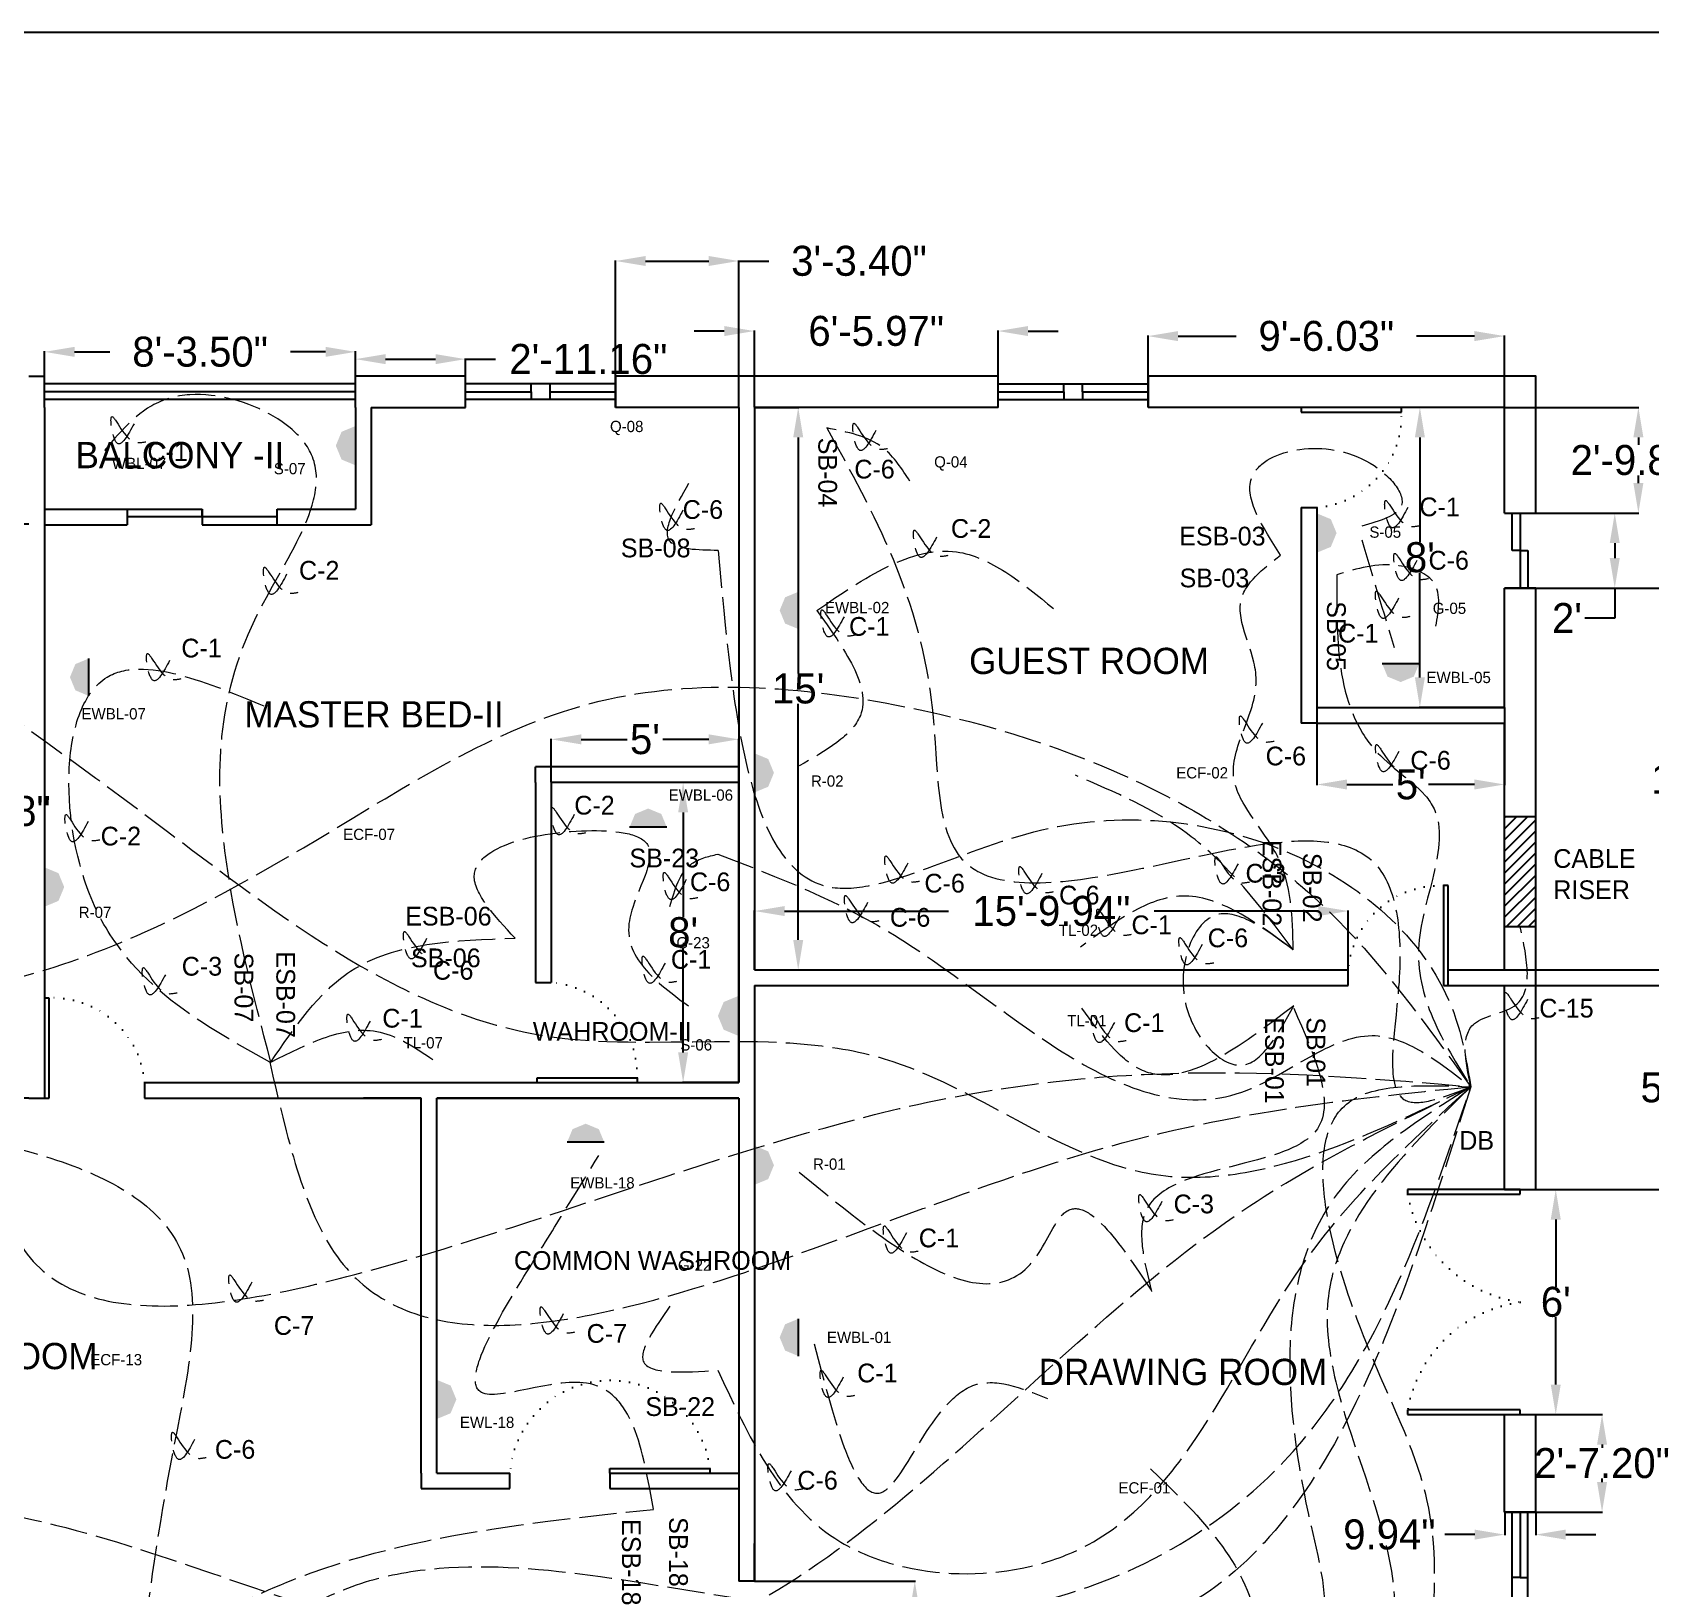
# Model space of a CAD drawing. Header units: inches. Extents: x 674 to 2552, y 389 to 1202.
# Drawn here: x 1614 to 2132, y 704 to 1202 of the extents above; entities that cross this region are included whole.
import ezdxf

# ---------------------------------------------------------------- set-up
doc = ezdxf.new("R2010")
doc.units = ezdxf.units.IN
doc.header["$MEASUREMENT"] = 0
doc.linetypes.add('ACAD_ISO02W100', pattern=[15, 12, -3])
doc.linetypes.add('ACAD_ISO07W100', pattern=[3, 0, -3])
doc.layers.add('Cable Name', color=7, linetype='ACAD_ISO02W100', lineweight=0)
doc.layers.add('Wiring', color=7, linetype='ACAD_ISO02W100', lineweight=0)
for name, color, linetype in [('Dimension', 7, 'Continuous'), ('Equipment Name', 7, 'Continuous'), ('Equipments', 7, 'Continuous'), ('Room Name', 7, 'Continuous'), ('Switch Name', 7, 'Continuous')]:
    doc.layers.add(name, color=color, linetype=linetype)
doc.dimstyles.get("Standard").update_dxf_attribs({"dimtxt": 9.6, "dimasz": 9.6, "dimexe": 0.18, "dimexo": 0.0625, "dimgap": 0.09, "dimtad": 0, "dimtih": 1, "dimtoh": 1, "dimzin": 0, "dimdsep": 46, "dimlunit": 3, "dimtxsty": 'Standard', "dimcen": 0.09, "dimadec": 0, "dimazin": 0, "dimtfac": 1, "dimtofl": 0, "dimtmove": 0, "dimatfit": 3, "dimfxl": 1, "dimtolj": 1, "dimtzin": 0, "dimarcsym": 0})

# ---------------------------------------------------------------- blocks, each defined once
blk = doc.blocks.new('*D33')
at = {"layer": 'Defpoints', "color": 0}
for p in [(1717.51, 1099.3), (1618.02, 1089.03), (1717.51, 1089.03)]:
    blk.add_point(p, dxfattribs=at)
at = {"layer": 'Dimension', "color": 0, "lineweight": -2}
for p, q in [((1618.02, 1089.1), (1618.02, 1099.48)), ((1627.62, 1099.3), (1638.88, 1099.3)), ((1707.91, 1099.3), (1696.66, 1099.3)), ((1717.51, 1089.1), (1717.51, 1099.48))]:
    blk.add_line(p, q, dxfattribs=at)
at = {"layer": 'Dimension', "color": 0}
for points in [[(1627.62, 1100.9), (1627.62, 1097.7), (1618.02, 1099.3)], [(1707.91, 1100.9), (1707.91, 1097.7), (1717.51, 1099.3)]]:
    blk.add_solid(points, dxfattribs=at)
at = {"layer": 'Dimension', "color": 0, "insert": (1667.77, 1099.3), "char_height": 9.6, "attachment_point": 5}
blk.add_mtext('\\A1;8\'-3.50"', dxfattribs=at)
blk = doc.blocks.new('*D34')
at = {"layer": 'Defpoints', "color": 0}
for p in [(1752.68, 1096.97), (1717.51, 1089.03), (1752.68, 1089.03)]:
    blk.add_point(p, dxfattribs=at)
at = {"layer": 'Dimension', "color": 0, "lineweight": -2}
for p, q in [((1717.51, 1089.1), (1717.51, 1097.15)), ((1727.11, 1096.97), (1743.08, 1096.97)), ((1752.68, 1089.1), (1752.68, 1097.15)), ((1752.68, 1096.97), (1762.28, 1096.97))]:
    blk.add_line(p, q, dxfattribs=at)
at = {"layer": 'Dimension', "color": 0}
for points in [[(1727.11, 1098.57), (1727.11, 1095.37), (1717.51, 1096.97)], [(1743.08, 1098.57), (1743.08, 1095.37), (1752.68, 1096.97)]]:
    blk.add_solid(points, dxfattribs=at)
at = {"layer": 'Dimension', "color": 0, "insert": (1791.97, 1096.97), "char_height": 9.6, "attachment_point": 5}
blk.add_mtext('\\A1;2\'-11.16"', dxfattribs=at)
blk = doc.blocks.new('*D35')
at = {"layer": 'Defpoints', "color": 0}
for p in [(1840.08, 1128.37), (1800.68, 1081.53), (1840.08, 1081.53)]:
    blk.add_point(p, dxfattribs=at)
at = {"layer": 'Dimension', "color": 0, "lineweight": -2}
for p, q in [((1800.68, 1081.6), (1800.68, 1128.55)), ((1810.28, 1128.37), (1830.48, 1128.37)), ((1840.08, 1081.6), (1840.08, 1128.55)), ((1840.08, 1128.37), (1849.68, 1128.37))]:
    blk.add_line(p, q, dxfattribs=at)
at = {"layer": 'Dimension', "color": 0}
for points in [[(1810.28, 1129.97), (1810.28, 1126.77), (1800.68, 1128.37)], [(1830.48, 1129.97), (1830.48, 1126.77), (1840.08, 1128.37)]]:
    blk.add_solid(points, dxfattribs=at)
at = {"layer": 'Dimension', "color": 0, "insert": (1878.57, 1128.37), "char_height": 9.6, "attachment_point": 5}
blk.add_mtext('\\A1;3\'-3.40"', dxfattribs=at)
blk = doc.blocks.new('*D36')
at = {"layer": 'Defpoints', "color": 0}
for p in [(1923.05, 1105.95), (1845.08, 1081.53), (1923.05, 1081.53)]:
    blk.add_point(p, dxfattribs=at)
at = {"layer": 'Dimension', "color": 0, "lineweight": -2}
for p, q in [((1835.48, 1105.95), (1825.88, 1105.95)), ((1845.08, 1081.6), (1845.08, 1106.13)), ((1923.05, 1081.6), (1923.05, 1106.13)), ((1932.65, 1105.95), (1942.25, 1105.95))]:
    blk.add_line(p, q, dxfattribs=at)
at = {"layer": 'Dimension', "color": 0}
for points in [[(1835.48, 1107.55), (1835.48, 1104.35), (1845.08, 1105.95)], [(1932.65, 1107.55), (1932.65, 1104.35), (1923.05, 1105.95)]]:
    blk.add_solid(points, dxfattribs=at)
at = {"layer": 'Dimension', "color": 0, "insert": (1884.07, 1105.95), "char_height": 9.6, "attachment_point": 5}
blk.add_mtext('\\A1;6\'-5.97"', dxfattribs=at)
blk = doc.blocks.new('*D37')
at = {"layer": 'Defpoints', "color": 0}
for p in [(2085.08, 1104.34), (1971.05, 1081.53), (2085.08, 1081.53)]:
    blk.add_point(p, dxfattribs=at)
at = {"layer": 'Dimension', "color": 0, "lineweight": -2}
for p, q in [((1971.05, 1081.6), (1971.05, 1104.52)), ((1980.65, 1104.34), (1999.18, 1104.34)), ((2075.48, 1104.34), (2056.96, 1104.34)), ((2085.08, 1081.6), (2085.08, 1104.52))]:
    blk.add_line(p, q, dxfattribs=at)
at = {"layer": 'Dimension', "color": 0}
for points in [[(1980.65, 1105.94), (1980.65, 1102.74), (1971.05, 1104.34)], [(2075.48, 1105.94), (2075.48, 1102.74), (2085.08, 1104.34)]]:
    blk.add_solid(points, dxfattribs=at)
at = {"layer": 'Dimension', "color": 0, "insert": (2028.07, 1104.34), "char_height": 9.6, "attachment_point": 5}
blk.add_mtext('\\A1;9\'-6.03"', dxfattribs=at)
blk = doc.blocks.new('*D38')
at = {"layer": 'Defpoints', "color": 0}
for p in [(2085.08, 1081.53), (2085.08, 1047.72), (2127.92, 1047.72)]:
    blk.add_point(p, dxfattribs=at)
at = {"layer": 'Dimension', "color": 0, "lineweight": -2}
for p, q in [((2085.14, 1081.53), (2128.1, 1081.53)), ((2127.92, 1071.93), (2127.92, 1069.52)), ((2127.92, 1057.32), (2127.92, 1059.74)), ((2085.14, 1047.72), (2128.1, 1047.72))]:
    blk.add_line(p, q, dxfattribs=at)
at = {"layer": 'Dimension', "color": 0}
for points in [[(2126.32, 1071.93), (2129.52, 1071.93), (2127.92, 1081.53)], [(2126.32, 1057.32), (2129.52, 1057.32), (2127.92, 1047.72)]]:
    blk.add_solid(points, dxfattribs=at)
at = {"layer": 'Dimension', "color": 0, "insert": (2127.92, 1064.63), "char_height": 9.6, "attachment_point": 5}
blk.add_mtext('\\A1;2\'-9.81"', dxfattribs=at)
blk = doc.blocks.new('*D39')
at = {"layer": 'Defpoints', "color": 0}
for p in [(2090.08, 1047.72), (2090.08, 1023.72), (2120.35, 1023.72)]:
    blk.add_point(p, dxfattribs=at)
at = {"layer": 'Dimension', "color": 0, "lineweight": -2}
for p, q in [((2090.14, 1047.72), (2120.53, 1047.72)), ((2120.35, 1038.12), (2120.35, 1033.32)), ((2090.14, 1023.72), (2120.53, 1023.72)), ((2120.35, 1023.72), (2120.35, 1014.12)), ((2120.35, 1014.12), (2110.75, 1014.12))]:
    blk.add_line(p, q, dxfattribs=at)
at = {"layer": 'Dimension', "color": 0}
for points in [[(2118.75, 1038.12), (2121.95, 1038.12), (2120.35, 1047.72)], [(2118.75, 1033.32), (2121.95, 1033.32), (2120.35, 1023.72)]]:
    blk.add_solid(points, dxfattribs=at)
at = {"layer": 'Dimension', "color": 0, "insert": (2105.06, 1014.12), "char_height": 9.6, "attachment_point": 5}
blk.add_mtext("\\A1;2'", dxfattribs=at)
blk = doc.blocks.new('*D40')
at = {"layer": 'Defpoints', "color": 0}
for p in [(2085.08, 1023.72), (2085.08, 901.53), (2157.3, 901.53)]:
    blk.add_point(p, dxfattribs=at)
at = {"layer": 'Dimension', "color": 0, "lineweight": -2}
for p, q in [((2085.14, 1023.72), (2157.48, 1023.72)), ((2157.3, 1014.12), (2157.3, 967.52)), ((2157.3, 911.13), (2157.3, 957.74)), ((2085.14, 901.53), (2157.48, 901.53))]:
    blk.add_line(p, q, dxfattribs=at)
at = {"layer": 'Dimension', "color": 0}
for points in [[(2155.7, 1014.12), (2158.9, 1014.12), (2157.3, 1023.72)], [(2155.7, 911.13), (2158.9, 911.13), (2157.3, 901.53)]]:
    blk.add_solid(points, dxfattribs=at)
at = {"layer": 'Dimension', "color": 0, "insert": (2157.3, 962.63), "char_height": 9.6, "attachment_point": 5}
blk.add_mtext('\\A1;10\'-2.19"', dxfattribs=at)
blk = doc.blocks.new('*D41')
at = {"layer": 'Defpoints', "color": 0}
for p in [(2085.08, 896.53), (2085.08, 831.26), (2150.31, 831.26)]:
    blk.add_point(p, dxfattribs=at)
at = {"layer": 'Dimension', "color": 0, "lineweight": -2}
for p, q in [((2085.14, 896.53), (2150.49, 896.53)), ((2150.31, 886.93), (2150.31, 868.79)), ((2150.31, 840.86), (2150.31, 859.01)), ((2085.14, 831.26), (2150.49, 831.26))]:
    blk.add_line(p, q, dxfattribs=at)
at = {"layer": 'Dimension', "color": 0}
for points in [[(2148.71, 886.93), (2151.91, 886.93), (2150.31, 896.53)], [(2148.71, 840.86), (2151.91, 840.86), (2150.31, 831.26)]]:
    blk.add_solid(points, dxfattribs=at)
at = {"layer": 'Dimension', "color": 0, "insert": (2150.31, 863.9), "char_height": 9.6, "attachment_point": 5}
blk.add_mtext('\\A1;5\'-5.28"', dxfattribs=at)
blk = doc.blocks.new('*D42')
at = {"layer": 'Defpoints', "color": 0}
for p in [(2090.08, 831.26), (2090.08, 759.26), (2101.48, 759.26)]:
    blk.add_point(p, dxfattribs=at)
at = {"layer": 'Dimension', "color": 0, "lineweight": -2}
for p, q in [((2090.14, 831.26), (2101.66, 831.26)), ((2101.48, 821.66), (2101.48, 800.15)), ((2101.48, 768.86), (2101.48, 790.37)), ((2090.14, 759.26), (2101.66, 759.26))]:
    blk.add_line(p, q, dxfattribs=at)
at = {"layer": 'Dimension', "color": 0}
for points in [[(2099.88, 821.66), (2103.08, 821.66), (2101.48, 831.26)], [(2099.88, 768.86), (2103.08, 768.86), (2101.48, 759.26)]]:
    blk.add_solid(points, dxfattribs=at)
at = {"layer": 'Dimension', "color": 0, "insert": (2101.48, 795.26), "char_height": 9.6, "attachment_point": 5}
blk.add_mtext("\\A1;6'", dxfattribs=at)
blk = doc.blocks.new('*D43')
at = {"layer": 'Defpoints', "color": 0}
for p in [(2085.08, 759.26), (2085.08, 728.06), (2116.29, 728.06)]:
    blk.add_point(p, dxfattribs=at)
at = {"layer": 'Dimension', "color": 0, "lineweight": -2}
for p, q in [((2085.14, 759.26), (2116.47, 759.26)), ((2116.29, 749.66), (2116.29, 748.55)), ((2116.29, 737.66), (2116.29, 738.77)), ((2085.14, 728.06), (2116.47, 728.06))]:
    blk.add_line(p, q, dxfattribs=at)
at = {"layer": 'Dimension', "color": 0}
for points in [[(2114.69, 749.66), (2117.89, 749.66), (2116.29, 759.26)], [(2114.69, 737.66), (2117.89, 737.66), (2116.29, 728.06)]]:
    blk.add_solid(points, dxfattribs=at)
at = {"layer": 'Dimension', "color": 0, "insert": (2116.29, 743.66), "char_height": 9.6, "attachment_point": 5}
blk.add_mtext('\\A1;2\'-7.20"', dxfattribs=at)
blk = doc.blocks.new('*D44')
at = {"layer": 'Defpoints', "color": 0}
for p in [(2085.14, 728.06), (2095.08, 728.06), (2085.14, 720.83)]:
    blk.add_point(p, dxfattribs=at)
at = {"layer": 'Dimension', "color": 0, "lineweight": -2}
for p, q in [((2085.14, 727.99), (2085.14, 720.65)), ((2095.08, 727.99), (2095.08, 720.65)), ((2075.54, 720.83), (2065.94, 720.83)), ((2104.68, 720.83), (2114.28, 720.83))]:
    blk.add_line(p, q, dxfattribs=at)
at = {"layer": 'Dimension', "color": 0}
for points in [[(2075.54, 722.43), (2075.54, 719.23), (2085.14, 720.83)], [(2104.68, 722.43), (2104.68, 719.23), (2095.08, 720.83)]]:
    blk.add_solid(points, dxfattribs=at)
at = {"layer": 'Dimension', "color": 0, "insert": (2048.25, 720.83), "char_height": 9.6, "attachment_point": 5}
blk.add_mtext('\\A1;9.94"', dxfattribs=at)
blk = doc.blocks.new('*D67')
at = {"layer": 'Defpoints', "color": 0}
for p in [(1613.02, 1044.11), (1594.7, 860.53), (1613.02, 860.53)]:
    blk.add_point(p, dxfattribs=at)
at = {"layer": 'Dimension', "color": 0, "lineweight": -2}
for p, q in [((1612.95, 1044.11), (1594.52, 1044.11)), ((1594.7, 1034.51), (1594.7, 957.21)), ((1594.7, 870.13), (1594.7, 947.43)), ((1612.95, 860.53), (1594.52, 860.53))]:
    blk.add_line(p, q, dxfattribs=at)
at = {"layer": 'Dimension', "color": 0}
for points in [[(1593.1, 1034.51), (1596.3, 1034.51), (1594.7, 1044.11)], [(1593.1, 870.13), (1596.3, 870.13), (1594.7, 860.53)]]:
    blk.add_solid(points, dxfattribs=at)
at = {"layer": 'Dimension', "color": 0, "insert": (1594.7, 952.32), "char_height": 9.6, "attachment_point": 5}
blk.add_mtext('\\A1;15\'-3.58"', dxfattribs=at)
blk = doc.blocks.new('*D68')
at = {"layer": 'Defpoints', "color": 0}
for p in [(1780.08, 975.31), (1780.08, 961.53), (1840.08, 961.53)]:
    blk.add_point(p, dxfattribs=at)
at = {"layer": 'Dimension', "color": 0, "lineweight": -2}
for p, q in [((1780.08, 961.6), (1780.08, 975.49)), ((1789.68, 975.31), (1804.39, 975.31)), ((1830.48, 975.31), (1815.77, 975.31)), ((1840.08, 961.6), (1840.08, 975.49))]:
    blk.add_line(p, q, dxfattribs=at)
at = {"layer": 'Dimension', "color": 0}
for points in [[(1789.68, 976.91), (1789.68, 973.71), (1780.08, 975.31)], [(1830.48, 976.91), (1830.48, 973.71), (1840.08, 975.31)]]:
    blk.add_solid(points, dxfattribs=at)
at = {"layer": 'Dimension', "color": 0, "insert": (1810.08, 975.31), "char_height": 9.6, "attachment_point": 5}
blk.add_mtext("\\A1;5'", dxfattribs=at)
blk = doc.blocks.new('*D69')
at = {"layer": 'Defpoints', "color": 0}
for p in [(1845.08, 1081.53), (1845.08, 901.53), (1859.12, 901.53)]:
    blk.add_point(p, dxfattribs=at)
at = {"layer": 'Dimension', "color": 0, "lineweight": -2}
for p, q in [((1845.14, 1081.53), (1859.3, 1081.53)), ((1859.12, 1071.93), (1859.12, 996.42)), ((1859.12, 911.13), (1859.12, 986.64)), ((1845.14, 901.53), (1859.3, 901.53))]:
    blk.add_line(p, q, dxfattribs=at)
at = {"layer": 'Dimension', "color": 0}
for points in [[(1857.52, 1071.93), (1860.72, 1071.93), (1859.12, 1081.53)], [(1857.52, 911.13), (1860.72, 911.13), (1859.12, 901.53)]]:
    blk.add_solid(points, dxfattribs=at)
at = {"layer": 'Dimension', "color": 0, "insert": (1859.12, 991.53), "char_height": 9.6, "attachment_point": 5}
blk.add_mtext("\\A1;15'", dxfattribs=at)
blk = doc.blocks.new('*D70')
at = {"layer": 'Defpoints', "color": 0}
for p in [(2025.08, 985.53), (2085.08, 985.53), (2025.08, 960.86)]:
    blk.add_point(p, dxfattribs=at)
at = {"layer": 'Dimension', "color": 0, "lineweight": -2}
for p, q in [((2025.08, 985.47), (2025.08, 960.68)), ((2085.08, 985.47), (2085.08, 960.68)), ((2034.68, 960.86), (2049.39, 960.86)), ((2075.48, 960.86), (2060.77, 960.86))]:
    blk.add_line(p, q, dxfattribs=at)
at = {"layer": 'Dimension', "color": 0}
for points in [[(2034.68, 962.46), (2034.68, 959.26), (2025.08, 960.86)], [(2075.48, 962.46), (2075.48, 959.26), (2085.08, 960.86)]]:
    blk.add_solid(points, dxfattribs=at)
at = {"layer": 'Dimension', "color": 0, "insert": (2055.08, 960.86), "char_height": 9.6, "attachment_point": 5}
blk.add_mtext("\\A1;5'", dxfattribs=at)
blk = doc.blocks.new('*D71')
at = {"layer": 'Defpoints', "color": 0}
for p in [(2085.08, 1081.53), (2058.01, 985.53), (2085.08, 985.53)]:
    blk.add_point(p, dxfattribs=at)
at = {"layer": 'Dimension', "color": 0, "lineweight": -2}
for p, q in [((2085.02, 1081.53), (2057.83, 1081.53)), ((2058.01, 1071.93), (2058.01, 1038.42)), ((2058.01, 995.13), (2058.01, 1028.64)), ((2085.02, 985.53), (2057.83, 985.53))]:
    blk.add_line(p, q, dxfattribs=at)
at = {"layer": 'Dimension', "color": 0}
for points in [[(2056.41, 1071.93), (2059.61, 1071.93), (2058.01, 1081.53)], [(2056.41, 995.13), (2059.61, 995.13), (2058.01, 985.53)]]:
    blk.add_solid(points, dxfattribs=at)
at = {"layer": 'Dimension', "color": 0, "insert": (2058.01, 1033.53), "char_height": 9.6, "attachment_point": 5}
blk.add_mtext("\\A1;8'", dxfattribs=at)
blk = doc.blocks.new('*D72')
at = {"layer": 'Defpoints', "color": 0}
for p in [(1840.08, 961.53), (1822.3, 865.53), (1840.08, 865.53)]:
    blk.add_point(p, dxfattribs=at)
at = {"layer": 'Dimension', "color": 0, "lineweight": -2}
for p, q in [((1840.02, 961.53), (1822.12, 961.53)), ((1822.3, 951.93), (1822.3, 918.42)), ((1822.3, 875.13), (1822.3, 908.64)), ((1840.02, 865.53), (1822.12, 865.53))]:
    blk.add_line(p, q, dxfattribs=at)
at = {"layer": 'Dimension', "color": 0}
for points in [[(1820.7, 951.93), (1823.9, 951.93), (1822.3, 961.53)], [(1820.7, 875.13), (1823.9, 875.13), (1822.3, 865.53)]]:
    blk.add_solid(points, dxfattribs=at)
at = {"layer": 'Dimension', "color": 0, "insert": (1822.3, 913.53), "char_height": 9.6, "attachment_point": 5}
blk.add_mtext("\\A1;8'", dxfattribs=at)
blk = doc.blocks.new('*D73')
at = {"layer": 'Defpoints', "color": 0}
for p in [(2035.08, 920.36), (1845.14, 901.53), (2035.08, 901.53)]:
    blk.add_point(p, dxfattribs=at)
at = {"layer": 'Dimension', "color": 0, "lineweight": -2}
for p, q in [((1845.14, 901.6), (1845.14, 920.54)), ((1854.74, 920.36), (1907.22, 920.36)), ((2025.48, 920.36), (1973, 920.36)), ((2035.08, 901.6), (2035.08, 920.54))]:
    blk.add_line(p, q, dxfattribs=at)
at = {"layer": 'Dimension', "color": 0}
for points in [[(1854.74, 921.96), (1854.74, 918.76), (1845.14, 920.36)], [(2025.48, 921.96), (2025.48, 918.76), (2035.08, 920.36)]]:
    blk.add_solid(points, dxfattribs=at)
at = {"layer": 'Dimension', "color": 0, "insert": (1940.11, 920.36), "char_height": 9.6, "attachment_point": 5}
blk.add_mtext('\\A1;15\'-9.94"', dxfattribs=at)
blk = doc.blocks.new('*D74')
at = {"layer": 'Defpoints', "color": 0}
for p in [(1845.08, 705.98), (1845.08, 657.98), (1896.41, 657.98)]:
    blk.add_point(p, dxfattribs=at)
at = {"layer": 'Dimension', "color": 0, "lineweight": -2}
for p, q in [((1845.14, 705.98), (1896.59, 705.98)), ((1896.41, 696.38), (1896.41, 686.87)), ((1896.41, 667.58), (1896.41, 677.09)), ((1845.14, 657.98), (1896.59, 657.98))]:
    blk.add_line(p, q, dxfattribs=at)
at = {"layer": 'Dimension', "color": 0}
for points in [[(1894.81, 696.38), (1898.01, 696.38), (1896.41, 705.98)], [(1894.81, 667.58), (1898.01, 667.58), (1896.41, 657.98)]]:
    blk.add_solid(points, dxfattribs=at)
at = {"layer": 'Dimension', "color": 0, "insert": (1896.41, 681.98), "char_height": 9.6, "attachment_point": 5}
blk.add_mtext("\\A1;4'", dxfattribs=at)

msp = doc.modelspace()

# ---------------------------------------------------------------- hatches: boundary and pattern name
h = msp.add_hatch()
h.set_pattern_fill('ANSI31', color=256, scale=20, style=0)
h.paths.add_polyline_path([(2095.08, 950.607), (2085.08, 950.607), (2085.08, 915.415), (2095.08, 915.415)])
at = {"layer": 'Equipments'}
h = msp.add_hatch(color=256, dxfattribs=at)
h.set_gradient(color1=(193, 62, 188), color2=(193, 62, 188), tint=1)
h.paths.add_polyline_path([(1717.456, 1075.556), (1713.019, 1073.718), (1711.181, 1069.28), (1713.019, 1064.843), (1717.456, 1063.004)])
h = msp.add_hatch(color=256, dxfattribs=at)
h.set_gradient(color1=(193, 62, 188), color2=(193, 62, 188), tint=1)
h.paths.add_polyline_path([(2025.08, 1035.049), (2029.518, 1036.887), (2031.356, 1041.325), (2029.518, 1045.762), (2025.08, 1047.6)])
h = msp.add_hatch(color=256, dxfattribs=at)
h.set_gradient(color1=(193, 62, 188), color2=(193, 62, 188), tint=1)
h.paths.add_polyline_path([(1859.131, 1022.505), (1854.928, 1020.764), (1853.187, 1016.561), (1854.928, 1012.358), (1859.131, 1010.618)])
h = msp.add_hatch(color=256, dxfattribs=at)
h.set_gradient(color1=(193, 62, 188), color2=(193, 62, 188), tint=1)
h.paths.add_polyline_path([(1632.067, 1001.134), (1627.864, 999.393), (1626.123, 995.19), (1627.864, 990.987), (1632.067, 989.246)])
h = msp.add_hatch(color=256, dxfattribs=at)
h.set_gradient(color1=(193, 62, 188), color2=(193, 62, 188), tint=1)
h.paths.add_polyline_path([(2045.915, 999.585), (2047.656, 995.383), (2051.859, 993.642), (2056.062, 995.383), (2057.803, 999.585)])
h = msp.add_hatch(color=256, dxfattribs=at)
h.set_gradient(color1=(193, 62, 188), color2=(193, 62, 188), tint=1)
h.paths.add_polyline_path([(1845.08, 958.304), (1849.518, 960.142), (1851.356, 964.579), (1849.518, 969.017), (1845.08, 970.855)])
h = msp.add_hatch(color=256, dxfattribs=at)
h.set_gradient(color1=(193, 62, 188), color2=(193, 62, 188), tint=1)
h.paths.add_polyline_path([(1817.067, 947.222), (1815.326, 951.425), (1811.123, 953.166), (1806.92, 951.425), (1805.179, 947.222)])
h = msp.add_hatch(color=256, dxfattribs=at)
h.set_gradient(color1=(193, 62, 188), color2=(193, 62, 188), tint=1)
h.paths.add_polyline_path([(1618.016, 921.775), (1622.454, 923.613), (1624.292, 928.05), (1622.454, 932.488), (1618.016, 934.326)])
h = msp.add_hatch(color=256, dxfattribs=at)
h.set_gradient(color1=(193, 62, 188), color2=(193, 62, 188), tint=1)
h.paths.add_polyline_path([(1839.71, 893.095), (1835.272, 891.257), (1833.434, 886.82), (1835.272, 882.382), (1839.71, 880.544)])
h = msp.add_hatch(color=256, dxfattribs=at)
h.set_gradient(color1=(193, 62, 188), color2=(193, 62, 188), tint=1)
h.paths.add_polyline_path([(1797.069, 846.368), (1795.328, 850.571), (1791.125, 852.312), (1786.922, 850.571), (1785.181, 846.368)])
h = msp.add_hatch(color=256, dxfattribs=at)
h.set_gradient(color1=(193, 62, 188), color2=(193, 62, 188), tint=1)
h.paths.add_polyline_path([(1845.08, 832.748), (1849.518, 834.587), (1851.356, 839.024), (1849.518, 843.462), (1845.08, 845.3)])
h = msp.add_hatch(color=256, dxfattribs=at)
h.set_gradient(color1=(193, 62, 188), color2=(193, 62, 188), tint=1)
h.paths.add_polyline_path([(1859.131, 789.871), (1854.928, 788.13), (1853.187, 783.927), (1854.928, 779.724), (1859.131, 777.983)])
h = msp.add_hatch(color=256, dxfattribs=at)
h.set_gradient(color1=(193, 62, 188), color2=(193, 62, 188), tint=1)
h.paths.add_polyline_path([(1743.476, 757.817), (1747.913, 759.655), (1749.751, 764.092), (1747.913, 768.53), (1743.476, 770.368)])

# ---------------------------------------------------------------- linework, layer by layer
for p, q in [((1613.016, 1091.535), (1618.016, 1091.535)), ((1618.016, 1081.535), (1618.016, 1091.535)), ((1717.514, 1089.035), (1618.016, 1089.035)), ((1717.514, 1081.535), (1717.514, 1091.535)), ((1752.677, 1081.535), (1752.677, 1091.535)), ((1800.677, 1089.035), (1752.677, 1089.035)), ((1773.677, 1086.535), (1773.677, 1089.035)), ((1779.677, 1089.035), (1779.677, 1084.035)), ((1800.677, 1091.535), (1800.677, 1081.535)), ((1923.051, 1081.535), (1923.051, 1091.535)), ((1923.051, 1089.035), (1944.051, 1089.035)), ((1944.051, 1086.535), (1944.051, 1089.035)), ((1944.051, 1089.035), (1950.051, 1089.035)), ((1950.051, 1086.535), (1950.051, 1089.035)), ((1950.051, 1089.035), (1971.051, 1089.035)), ((1971.051, 1091.535), (1971.051, 1081.535)), ((1717.514, 1086.535), (1618.016, 1086.535)), ((1717.514, 1084.035), (1618.016, 1084.035)), ((1752.677, 1086.535), (1773.677, 1086.535)), ((1800.677, 1084.035), (1752.677, 1084.035)), ((1773.677, 1086.535), (1773.677, 1084.035)), ((1779.677, 1086.535), (1800.677, 1086.535)), ((1800.677, 1081.535), (1800.677, 1086.535)), ((1923.051, 1086.535), (1944.051, 1086.535)), ((1923.051, 1084.035), (1944.051, 1084.035)), ((1944.051, 1086.535), (1944.051, 1084.035)), ((1944.051, 1084.035), (1950.051, 1084.035)), ((1950.051, 1086.535), (1950.051, 1084.035)), ((1950.051, 1086.535), (1971.051, 1086.535)), ((1950.051, 1084.035), (1971.051, 1084.035)), ((1618.016, 1081.535), (1618.016, 985.535)), ((1717.514, 1081.535), (1717.514, 1048.982)), ((1722.514, 1081.535), (1722.514, 1048.982)), ((1722.514, 1081.535), (1752.677, 1081.535)), ((1840.08, 1081.535), (1840.08, 865.535)), ((1845.08, 1081.535), (1845.08, 901.535)), ((1845.08, 1081.535), (1845.08, 901.535)), ((1923.051, 1081.535), (1845.08, 1081.535)), ((2085.08, 1081.535), (1971.051, 1081.535)), ((2020.08, 1081.535), (2020.08, 1080.035)), ((2020.08, 1080.035), (2052.08, 1080.035)), ((2085.08, 1081.535), (2025.08, 1081.535)), ((2052.08, 1080.035), (2052.08, 1081.535)), ((1618.016, 1048.982), (1668.466, 1048.982)), ((1644.466, 1048.982), (1644.466, 1043.982)), ((1692.466, 1046.482), (1644.466, 1046.482)), ((1668.466, 1046.482), (1668.466, 1048.982)), ((1668.466, 1048.982), (1668.466, 1043.982)), ((1692.466, 1043.982), (1692.466, 1048.982)), ((1692.466, 1048.982), (1717.514, 1048.982)), ((1722.514, 1048.982), (1722.514, 1043.982)), ((2020.08, 1049.535), (2020.08, 985.535)), ((2020.08, 1049.535), (2025.08, 1049.535)), ((2025.08, 1049.535), (2025.08, 985.535)), ((2085.08, 1047.724), (2095.08, 1047.724)), ((2087.58, 1035.724), (2087.58, 1047.724)), ((2090.08, 1047.724), (2090.08, 1023.724)), ((1618.016, 1043.982), (1644.466, 1043.982)), ((1668.466, 1043.982), (1692.466, 1043.982)), ((1668.466, 1043.982), (1717.514, 1043.982)), ((1717.514, 1043.982), (1722.514, 1043.982)), ((2090.08, 1035.724), (2087.58, 1035.724)), ((2090.08, 1035.724), (2092.58, 1035.724)), ((2092.58, 1035.724), (2092.58, 1023.724)), ((2095.08, 1023.724), (2085.08, 1023.724)), ((1618.016, 985.535), (1618.016, 980.535)), ((2020.08, 985.535), (2020.08, 980.535)), ((2025.08, 985.535), (2085.08, 985.535)), ((1618.016, 980.535), (1618.016, 865.535)), ((2025.08, 980.535), (2020.08, 980.535)), ((2025.08, 980.535), (2085.08, 980.535)), ((1780.08, 966.535), (1775.08, 966.535)), ((1775.08, 961.535), (1775.08, 966.535)), ((1840.08, 966.535), (1780.08, 966.535)), ((1775.08, 961.535), (1775.08, 897.535)), ((1840.08, 961.535), (1780.08, 961.535)), ((1780.08, 961.535), (1780.08, 897.535)), ((1840.08, 961.535), (1840.08, 901.535)), ((1840.08, 865.535), (1840.08, 961.535)), ((2085.08, 950.607), (2095.08, 950.607)), ((2067.08, 928.535), (2065.58, 928.535)), ((2065.58, 928.535), (2065.58, 896.535)), ((2067.08, 896.535), (2067.08, 928.535)), ((2085.08, 915.415), (2095.08, 915.415)), ((1845.08, 901.535), (2035.08, 901.535)), ((2035.08, 896.535), (2035.08, 901.535)), ((2067.08, 896.535), (2067.08, 901.535)), ((2067.08, 901.535), (2085.08, 901.535)), ((1775.08, 897.535), (1780.08, 897.535)), ((1845.08, 896.535), (2035.08, 896.535)), ((1845.08, 896.535), (1845.08, 705.982)), ((2065.58, 896.535), (2067.08, 896.535)), ((2067.08, 896.535), (2085.08, 896.535)), ((1619.516, 892.535), (1618.016, 892.535)), ((1619.516, 860.535), (1619.516, 892.535)), ((1618.016, 865.535), (1618.016, 860.535)), ((1650.016, 865.535), (1840.08, 865.535)), ((1650.016, 865.535), (1650.016, 860.535)), ((1775.636, 865.535), (1775.636, 867.035)), ((1775.636, 867.035), (1807.636, 867.035)), ((1807.636, 867.035), (1807.636, 865.535)), ((1613.016, 860.535), (1618.016, 860.535)), ((1613.016, 860.535), (1618.016, 860.535)), ((1618.016, 860.535), (1619.516, 860.535)), ((1650.016, 860.535), (1715.08, 860.535)), ((1715.08, 860.535), (1720.08, 860.535)), ((1720.08, 860.535), (1738.476, 860.535)), ((1738.476, 860.535), (1720.08, 860.535)), ((1738.476, 740.535), (1738.476, 860.535)), ((1840.08, 860.535), (1743.476, 860.535)), ((1743.476, 740.535), (1743.476, 860.535)), ((1743.476, 860.535), (1840.08, 860.535)), ((1840.08, 860.535), (1840.08, 705.982)), ((2090.08, 831.258), (2054.08, 831.258)), ((2054.08, 831.258), (2054.08, 829.758)), ((2054.08, 829.758), (2090.08, 829.758)), ((2085.08, 831.258), (2095.08, 831.258)), ((2090.08, 829.758), (2090.08, 831.258)), ((2090.08, 760.758), (2054.08, 760.758)), ((2054.08, 760.758), (2054.08, 759.258)), ((2054.08, 759.258), (2085.08, 759.258)), ((2085.08, 759.258), (2095.08, 759.258)), ((2090.08, 759.258), (2090.08, 760.758)), ((1738.476, 740.535), (1738.476, 735.535)), ((1743.476, 740.535), (1766.872, 740.535)), ((1766.872, 735.535), (1766.872, 740.535)), ((1798.872, 740.535), (1798.872, 742.035)), ((1798.872, 742.035), (1830.872, 742.035)), ((1798.872, 740.535), (1798.872, 735.535)), ((1798.872, 740.535), (1840.08, 740.535)), ((1830.872, 742.035), (1830.872, 740.535)), ((1738.476, 735.535), (1766.872, 735.535)), ((1798.872, 735.535), (1840.08, 735.535)), ((2095.08, 728.056), (2085.08, 728.056)), ((2087.58, 680.056), (2087.58, 728.056)), ((2090.08, 728.056), (2090.08, 707.056)), ((2092.58, 680.056), (2092.58, 728.056)), ((1845.08, 705.982), (1845.08, 717.982)), ((1845.08, 705.982), (1840.08, 705.982)), ((2090.08, 707.056), (2087.58, 707.056)), ((2090.08, 707.056), (2092.58, 707.056))]:
    msp.add_line(p, q)
at = {"color": 177}
msp.add_lwpolyline([(2205.08, 1201.535), (1253.016, 1201.535), (1253.016, 388.982), (2205.08, 388.982)], close=True, dxfattribs=at)
for points in [[(1752.677, 1091.535), (1717.514, 1091.535)], [(1923.051, 1091.535), (1800.677, 1091.535)], [(2095.08, 1047.724), (2095.08, 1091.535), (1971.051, 1091.535)], [(1840.08, 1081.535), (1800.677, 1081.535)], [(1923.051, 1081.535), (1845.08, 1081.535)], [(2085.08, 1047.724), (2085.08, 1081.535), (1971.051, 1081.535)], [(2085.08, 985.535), (2085.08, 1023.724)], [(2095.08, 831.258), (2095.08, 1023.724)], [(2085.08, 901.535), (2085.08, 980.535)], [(2085.08, 831.258), (2085.08, 896.535)], [(2085.08, 728.056), (2085.08, 759.258)], [(2095.08, 728.056), (2095.08, 759.258)]]:
    msp.add_lwpolyline(points)
at = {"linetype": 'ACAD_ISO07W100'}
for centre, radius, start, end in [((2022.58, 1078.949), 29.52, 274.85811, 2.10844), ((2064.494, 899.035), 29.52, 87.89156, 175.14189), ((1777.58, 867.578), 30.061, 358.96491, 85.22955), ((1620.602, 863.035), 29.52, 4.85811, 92.10844), ((2095.956, 837.423), 42.572, 190.37175, 262.066), ((2095.956, 753.094), 42.572, 97.934, 169.62825), ((1798.948, 738.035), 32.173, 7.14184, 175.54341)]:
    msp.add_arc(centre, radius, start, end, dxfattribs=at)
at = {"layer": 'Cable Name', "color": 4}
for points in [[(1646.651, 1076.32), (1641.235, 1070.068), (1639.43, 1078.484), (1646.53, 1070.549), (1650.381, 1070.549)], [(1883.994, 1074.187), (1878.578, 1067.935), (1876.773, 1076.351), (1883.873, 1068.416), (1887.724, 1068.416)], [(1822.235, 1048.589), (1816.82, 1042.336), (1815.015, 1050.753), (1822.115, 1042.817), (1825.966, 1042.817)], [(2054.138, 1049.469), (2048.722, 1043.217), (2046.917, 1051.633), (2054.017, 1043.698), (2057.868, 1043.698)], [(1903.367, 1039.983), (1897.951, 1033.731), (1896.146, 1042.147), (1903.246, 1034.212), (1907.097, 1034.212)], [(2057.039, 1032.567), (2051.624, 1026.315), (2049.819, 1034.731), (2056.919, 1026.796), (2060.77, 1026.796)], [(1695.458, 1028.136), (1690.043, 1021.884), (1688.237, 1030.301), (1695.338, 1022.365), (1699.189, 1022.365)], [(2051.173, 1020.448), (2045.758, 1014.196), (2043.952, 1022.613), (2051.053, 1014.677), (2054.904, 1014.677)], [(1873.769, 1014.517), (1868.354, 1008.265), (1866.549, 1016.681), (1873.649, 1008.746), (1877.5, 1008.746)], [(1658.026, 1000.514), (1652.611, 994.262), (1650.806, 1002.678), (1657.906, 994.743), (1661.757, 994.743)], [(2007.644, 980.526), (2002.228, 974.274), (2000.423, 982.69), (2007.523, 974.755), (2011.374, 974.755)], [(2051.23, 971.379), (2045.814, 965.127), (2044.009, 973.543), (2051.109, 965.608), (2054.96, 965.608)], [(1787.477, 951.234), (1782.061, 944.982), (1780.256, 953.399), (1787.357, 945.463), (1791.208, 945.463)], [(1631.931, 948.965), (1626.516, 942.713), (1624.711, 951.129), (1631.811, 943.194), (1635.662, 943.194)], [(1894.208, 935.732), (1888.793, 929.48), (1886.988, 937.896), (1894.088, 929.961), (1897.939, 929.961)], [(1999.849, 935.474), (1994.434, 929.221), (1992.629, 937.638), (1999.729, 929.702), (2003.58, 929.702)], [(1823.324, 930.474), (1817.908, 924.222), (1816.103, 932.638), (1823.203, 924.703), (1827.054, 924.703)], [(1937.107, 932.363), (1931.691, 926.111), (1929.886, 934.527), (1936.987, 926.592), (1940.838, 926.592)], [(1881.295, 923.08), (1875.88, 916.828), (1874.075, 925.245), (1881.175, 917.309), (1885.026, 917.309)], [(1962.007, 918.715), (1956.592, 912.463), (1954.787, 920.879), (1961.887, 912.944), (1965.738, 912.944)], [(1740.232, 911.533), (1734.816, 905.281), (1733.011, 913.697), (1740.111, 905.762), (1743.962, 905.762)], [(1988.309, 909.606), (1982.893, 903.354), (1981.088, 911.77), (1988.188, 903.834), (1992.039, 903.834)], [(1816.546, 903.686), (1811.131, 897.434), (1809.326, 905.85), (1816.426, 897.914), (1820.277, 897.914)], [(1656.673, 899.997), (1651.257, 893.745), (1649.452, 902.161), (1656.553, 894.226), (1660.404, 894.226)], [(2092.477, 892.054), (2087.061, 885.802), (2085.256, 894.219), (2092.357, 886.283), (2096.208, 886.283)], [(1722.132, 885.126), (1716.716, 878.873), (1714.911, 887.29), (1722.012, 879.354), (1725.863, 879.354)], [(1960.298, 884.726), (1954.883, 878.474), (1953.077, 886.891), (1960.178, 878.955), (1964.029, 878.955)], [(1975.482, 827.406), (1970.067, 821.154), (1968.262, 829.57), (1975.362, 821.635), (1979.213, 821.635)], [(1893.741, 817.345), (1888.326, 811.093), (1886.521, 819.509), (1893.621, 811.574), (1897.472, 811.574)], [(1684.34, 801.653), (1678.924, 795.4), (1677.119, 803.817), (1684.22, 795.881), (1688.071, 795.881)], [(1783.936, 791.456), (1778.52, 785.204), (1776.715, 793.62), (1783.815, 785.685), (1787.666, 785.685)], [(1873.54, 771.185), (1868.125, 764.933), (1866.32, 773.349), (1873.42, 765.414), (1877.271, 765.414)], [(1666.023, 751.303), (1660.608, 745.05), (1658.803, 753.467), (1665.903, 745.531), (1669.754, 745.531)], [(1856.84, 741.278), (1851.425, 735.026), (1849.619, 743.442), (1856.72, 735.507), (1860.571, 735.507)]]:
    msp.add_spline(points, degree=3, dxfattribs=at)
at = {"layer": 'Cable Name'}
msp.add_spline([(1690.384, 871.993), (1725.338, 881.617), (1742.252, 872.851)], degree=3, dxfattribs=at)
at = {"layer": 'Equipments', "color": 6}
for p, q in [((1859.131, 1022.505), (1859.131, 1010.618)), ((1632.067, 1001.134), (1632.067, 989.246)), ((2045.915, 999.585), (2057.803, 999.585)), ((1817.067, 947.222), (1805.179, 947.222)), ((1797.069, 846.368), (1785.181, 846.368)), ((1859.131, 789.871), (1859.131, 777.983))]:
    msp.add_line(p, q, dxfattribs=at)
at = {"layer": 'Wiring'}
for points in [[(1690.384, 871.993), (1675.718, 939.594), (1685.273, 1013.578), (1703.1, 1067.061), (1656.608, 1084.035), (1637.14, 1067.764)], [(1894.866, 1057.884), (1886.326, 1068.521), (1868.249, 1074.952)], [(2013.444, 1034.248), (2004.124, 1058.796), (2040.751, 1064.426), (2052.022, 1049.882), (2039.437, 1043.543)], [(1833.508, 1035.763), (1818.071, 1038.711), (1824.14, 1057.261)], [(1865.074, 1016.561), (1909.808, 1035.304), (1940.835, 1017.132)], [(2039.437, 1039.106), (2049.758, 1004.659)], [(2017.494, 907.993), (2012.314, 938.109), (1998.398, 963.777), (2005.623, 995.06), (2000.806, 1019.925), (2013.444, 1034.248)], [(2063.127, 1011.539), (2062.587, 1025.251), (2051.317, 1030.881), (2031.487, 1027.985)], [(1865.074, 1016.561), (1878.994, 982.957), (1859.437, 966.798)], [(1690.055, 871.993), (1632.373, 925.832), (1638.01, 995.19), (1690.384, 985.099)], [(2017.509, 907.942), (1983.614, 945.096), (1947.853, 963.838)], [(1768.539, 911.671), (1755.476, 931.594), (1793.094, 946.099), (1811.123, 941.278), (1804.973, 916.429), (1825.353, 889.039)], [(1818.096, 921.859), (1825.101, 935.55), (1833.351, 938.567)], [(2017.494, 907.993), (1981.896, 925.146), (1949.462, 908.851)], [(1690.384, 871.993), (1715.886, 901.088), (1768.539, 911.655)], [(2017.664, 890.066), (1969.291, 869.337), (1949.864, 889.242)], [(2017.648, 889.242), (2025.223, 850.71), (1970.599, 824.894), (1972.152, 798.618)], [(1559.952, 854.014), (1663.159, 807.92), (1658.915, 746.732), (1648.505, 679.608)], [(1812.777, 728.95), (1791.355, 769.3), (1757.832, 766.311), (1774.259, 808.042), (1795.328, 842.165)], [(1859.437, 836.805), (1935.601, 810.188), (1944.432, 823.914), (1972.037, 799.078)], [(1818.086, 793.926), (1809.565, 776.369), (1833.441, 773.438)], [(1864.204, 781.826), (1886.193, 734.508), (1914.976, 768.494), (1938.821, 764.43)], [(1971.839, 741.886), (2005.366, 694.602), (2003.631, 667.156), (1985.212, 640.848)], [(1648.475, 679.589), (1680.21, 698.624), (1812.792, 728.899)]]:
    msp.add_spline(points, degree=3, dxfattribs=at)
at = {"layer": 'Wiring', "color": 5}
for points in [[(1868.249, 1074.952), (1902.07, 984.593), (1911.912, 936.562), (1963.016, 932.78), (2044.403, 934.671), (2051.217, 896.094), (2053.886, 859.591), (2074.295, 864.161)], [(1527.261, 1037.308), (1649.816, 951.504), (1777.774, 880.508), (1886.627, 873.103), (1970.467, 836.543), (2074.295, 864.161)], [(1833.508, 1035.763), (1869.279, 928.06), (1939.668, 946.897), (2069.554, 885.781), (2074.295, 864.161)], [(2031.487, 1027.985), (2045.368, 970.094), (2061.974, 954.167), (2057.656, 909.704), (2074.295, 864.161)], [(1395.467, 871.942), (1450.696, 885.49), (1531.955, 888.338), (1623.846, 903.357), (1705.818, 943.593), (1792.56, 986.745), (1890.035, 986.389), (2027.388, 921.709), (2074.295, 864.161)], [(1833.351, 938.567), (1891.756, 911.484), (2002.772, 863.04), (2042.699, 880.513), (2074.295, 864.161)], [(1606.567, 917.351), (1607.745, 818.655), (1893.998, 857.734), (2074.295, 864.161)], [(1690.055, 871.993), (1711.672, 809.72), (1950.069, 842.546), (2074.295, 864.161)], [(1941.563, 515.388), (2041.286, 574.485), (2054.368, 634.831), (2060.272, 732.047), (2039.96, 784.464), (2035.249, 859.133), (2074.295, 864.161)], [(1388.355, 682.568), (1591.829, 729.643), (1797.094, 682.279), (1999.073, 822.979), (2074.295, 864.161)], [(1636.92, 633.112), (1709.497, 701.437), (1919.806, 696.399), (2011.596, 741.244), (2074.295, 864.161)], [(2074.295, 864.161), (1984.189, 698.624), (1780.247, 689.789), (1648.475, 679.604)], [(1833.441, 773.438), (1870.792, 719.667), (1947.094, 715.247), (2020.337, 806.967), (2074.295, 864.161)], [(2074.295, 864.161), (2031.518, 829.823), (2023.19, 723.506), (2025.966, 690.225), (1971.834, 670.81), (1927.951, 657.599)], [(2074.295, 864.161), (2028.602, 795.859), (2049.245, 690.944), (1975.75, 622.568)]]:
    msp.add_spline(points, degree=3, dxfattribs=at)
at = {"layer": 'Wiring', "linetype": 'ACAD_ISO02W100'}
msp.add_spline([(2017.494, 907.942), (1992.467, 918.974), (1983.033, 890.831), (2000.823, 871.037), (2017.664, 890.066)], degree=3, dxfattribs=at)
at = {"layer": 'Wiring', "color": 2}
msp.add_spline([(2074.295, 864.161), (2075.463, 884.373), (2088.146, 889.925), (2090.08, 915.415)], degree=3, dxfattribs=at)

# ---------------------------------------------------------------- texts
at = {"layer": 'Cable Name', "char_height": 6, "width": 20.39872, "attachment_point": 1}
for s, insert in [('C-1', (1650.909, 1070.361)), ('C-6', (1877.069, 1064.774)), ('C-6', (1822.161, 1051.845)), ('C-1', (2057.868, 1052.693)), ('C-2', (1907.981, 1045.777)), ('C-6', (2060.77, 1035.605)), ('C-2', (1699.405, 1032.396)), ('C-1', (1875.393, 1014.443)), ('C-1', (2031.825, 1012.265)), ('C-1', (1661.768, 1007.513)), ('C-6', (2008.666, 972.972)), ('C-6', (2054.96, 971.608)), ('C-2', (1787.477, 957.234)), ('C-2', (1635.954, 947.346)), ('CABLE\\PRISER', (2100.691, 940.175)), ('C-6', (1824.474, 932.713)), ('C-6', (1899.494, 932.288)), ('C-3', (2002.219, 935.46)), ('C-6', (1942.586, 928.468)), ('C-6', (1888.455, 921.348)), ('C-1', (1965.738, 918.944)), ('C-6', (1990.137, 914.777)), ('C-1', (1818.381, 907.896)), ('C-3', (1661.895, 905.694)), ('C-6', (1742.275, 904.392)), ('C-15', (2096.208, 892.283)), ('C-1', (1726.061, 889.066)), ('C-1', (1963.368, 887.638)), ('C-3', (1979.213, 829.641)), ('C-1', (1897.697, 818.757)), ('C-7', (1691.356, 790.741)), ('C-7', (1791.444, 788.205)), ('C-1', (1877.998, 775.545)), ('C-6', (1672.492, 751.102)), ('C-6', (1858.853, 741.226))]:
    msp.add_mtext(s, dxfattribs=dict(at, insert=insert))
at = {"layer": 'Equipment Name', "char_height": 3.6, "width": 6.1553, "attachment_point": 1}
for s, insert in [('Q-08', (1798.9, 1077.224)), ('WBL-07', (1639.544, 1065.423)), ('S-07', (1691.348, 1063.736)), ('Q-04', (1902.603, 1065.881)), ('S-05', (2041.849, 1043.422)), ('EWBL-02', (1867.673, 1019.281)), ('G-05', (2062.116, 1019.041)), ('EWBL-05', (2060.111, 996.911)), ('EWBL-07', (1629.814, 985.289)), ('R-02', (1863.192, 963.761)), ('ECF-02', (1980.052, 966.398)), ('EWBL-06', (1817.664, 959.279)), ('ECF-07', (1713.544, 946.708)), ('R-07', (1628.932, 921.765)), ('G-23', (1820.151, 912.021)), ('TL-02', (1942.489, 916.021)), ('TL-01', (1945.169, 887.1)), ('TL-07', (1732.865, 880.012)), ('S-06', (1821.388, 879.337)), ('R-01', (1863.857, 841.183)), ('EWBL-18', (1786.177, 835.193)), ('G-22', (1820.644, 808.842)), ('EWBL-01', (1868.301, 785.733)), ('ECF-13', (1632.623, 778.616)), ('EWL-18', (1750.887, 758.544)), ('ECF-01', (1961.572, 737.587))]:
    msp.add_mtext(s, dxfattribs=dict(at, insert=insert))
at = {"layer": 'Room Name', "width": 102.95617, "attachment_point": 1}
for s, insert, char_height in [('{\\fHigh Tower Text|b0|i0|c0|p18;BALCONY -II}', (1627.891, 1070.464), 8.4), ('{\\fHigh Tower Text|b0|i0|c0|p18;GUEST ROOM}', (1913.785, 1004.605), 8.4), ('{\\fHigh Tower Text|b0|i0|c0|p18;MASTER BED-II}', (1681.901, 987.512), 8.4), ('{\\fHigh Tower Text|b0|i0|c0|p18;WAHROOM-II}', (1774.213, 884.84), 6), ('{\\fHigh Tower Text|b0|i0|c0|p18;COMMON WASHROOM}', (1768.153, 811.55), 6), ('{\\fHigh Tower Text|b0|i0|c0|p18;LIVING ROOM}', (1560.071, 782.169), 8.4), ('{\\fHigh Tower Text|b0|i0|c0|p18;DRAWING ROOM}', (1936.037, 777.099), 8.4)]:
    msp.add_mtext(s, dxfattribs=dict(at, insert=insert, char_height=char_height))
at = {"layer": 'Switch Name', "char_height": 6, "width": 41.27166, "attachment_point": 1, "rotation": 270}
for s, insert in [('SB-04', (1871.548, 1071.836)), ('SB-05', (2034.283, 1019.501)), ('ESB-02', (2013.706, 943.16)), ('SB-02', (2026.591, 938.993)), ('SB-07', (1684.773, 907.059)), ('ESB-07', (1698.163, 907.452)), ('ESB-01', (2014.493, 886.373)), ('SB-01', (2027.751, 886.373)), ('ESB-18', (1808.729, 725.798)), ('SB-18', (1823.811, 726.442))]:
    msp.add_mtext(s, dxfattribs=dict(at, insert=insert))
at = {"layer": 'Switch Name', "char_height": 6, "width": 41.27166, "attachment_point": 1}
for s, insert in [('ESB-03', (1980.991, 1043.344)), ('SB-08', (1802.368, 1039.549)), ('SB-03', (1981.136, 1029.949)), ('SB-23', (1805.121, 940.331)), ('ESB-06', (1733.378, 921.727)), ('SB-06', (1735.225, 908.382)), ('DB', (2070.607, 849.97)), ('SB-22', (1810.216, 764.791))]:
    msp.add_mtext(s, dxfattribs=dict(at, insert=insert))

# ---------------------------------------------------------------- dimensions: what is measured, and where the dimension line sits
at = {"layer": 'Dimension'}
for base, p1, p2, picture, middle in [((1840.08, 1128.368), (1800.677, 1081.535), (1840.08, 1081.535), '*D35', (1878.57, 1128.368)), ((1923.051, 1105.954), (1845.08, 1081.535), (1923.051, 1081.535), '*D36', (1884.066, 1105.954)), ((2085.08, 1104.337), (1971.051, 1081.535), (2085.08, 1081.535), '*D37', (2028.066, 1104.337)), ((1717.514, 1099.3), (1618.016, 1089.035), (1717.514, 1089.035), '*D33', (1667.765, 1099.3)), ((1752.677, 1096.968), (1717.514, 1089.035), (1752.677, 1089.035), '*D34', (1791.967, 1096.968)), ((2025.08, 960.863), (2085.08, 985.535), (2025.08, 985.535), '*D70', (2055.08, 960.863)), ((1780.08, 975.311), (1840.08, 961.535), (1780.08, 961.535), '*D68', (1810.08, 975.311)), ((2035.08, 920.358), (1845.143, 901.535), (2035.08, 901.535), '*D73', (1940.111, 920.358)), ((2085.143, 720.832), (2095.08, 728.056), (2085.143, 728.056), '*D44', (2048.253, 720.832))]:
    dim = msp.add_linear_dim(base=base, p1=p1, p2=p2, dimstyle='Standard', dxfattribs=at)
    dim.commit()
    dim.dimension.update_dxf_attribs({"geometry": picture, "text_midpoint": middle})
for base, p1, p2, picture, middle in [((1859.12, 901.535), (1845.08, 1081.535), (1845.08, 901.535), '*D69', (1859.12, 991.535)), ((2058.014, 985.535), (2085.08, 1081.535), (2085.08, 985.535), '*D71', (2058.014, 1033.535)), ((2127.918, 1047.724), (2085.08, 1081.535), (2085.08, 1047.724), '*D38', (2127.918, 1064.629)), ((2120.347, 1023.724), (2090.08, 1047.724), (2090.08, 1023.724), '*D39', (2105.057, 1014.124)), ((1594.699, 860.535), (1613.016, 1044.113), (1613.016, 860.535), '*D67', (1594.699, 952.324)), ((2157.298, 901.535), (2085.08, 1023.724), (2085.08, 901.535), '*D40', (2157.298, 962.629)), ((1822.298, 865.535), (1840.08, 961.535), (1840.08, 865.535), '*D72', (1822.298, 913.535)), ((2150.307, 831.258), (2085.08, 896.535), (2085.08, 831.258), '*D41', (2150.307, 863.897)), ((2101.477, 759.258), (2090.08, 831.258), (2090.08, 759.258), '*D42', (2101.477, 795.258)), ((2116.294, 728.056), (2085.08, 759.258), (2085.08, 728.056), '*D43', (2116.294, 743.657)), ((1896.412, 657.982), (1845.08, 705.982), (1845.08, 657.982), '*D74', (1896.412, 681.982))]:
    dim = msp.add_linear_dim(base=base, p1=p1, p2=p2, angle=90, dimstyle='Standard', dxfattribs=at)
    dim.commit()
    dim.dimension.update_dxf_attribs({"geometry": picture, "text_midpoint": middle})

doc.saveas('drawing.dxf')
